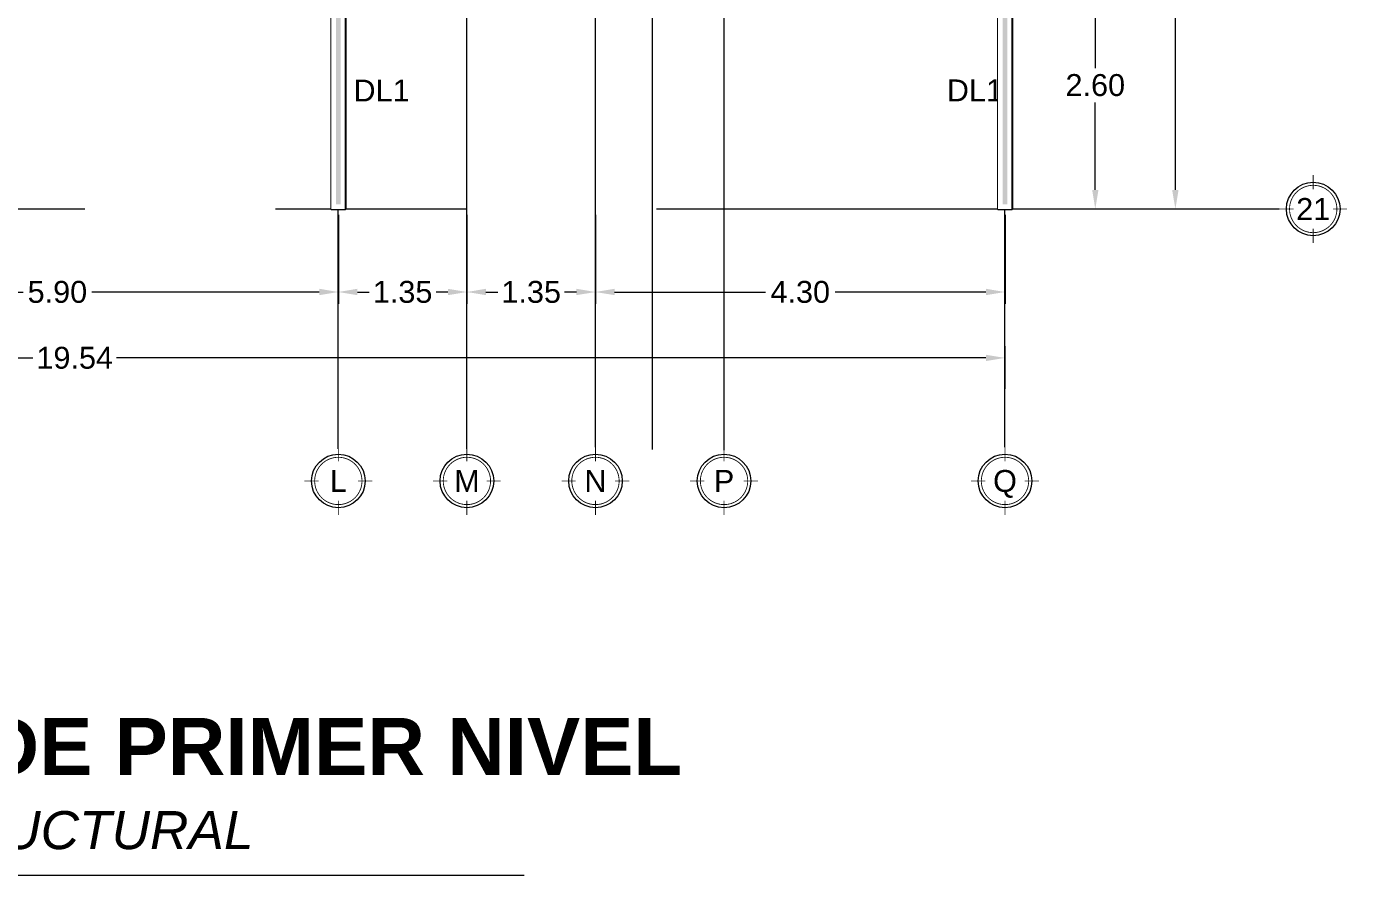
# Model space of a CAD drawing. Header units: metres. Extents: x 14 to 161, y 5 to 309.
# Drawn here: x 120.89 to 134.76, y 140.22 to 149.14 of the extents above; entities that cross this region are included whole.
import ezdxf
from ezdxf.enums import TextEntityAlignment as Align

# ---------------------------------------------------------------- set-up
doc = ezdxf.new("R2010")
doc.units = ezdxf.units.M
doc.set_wipeout_variables(frame=1)
doc.header["$PDMODE"] = 35
doc.linetypes.add('CENTRO2', pattern=[0.9, 0.6, -0.1, 0.1, -0.1])
for name, color, linetype, lineweight in [('E-Burbuja eje', 5, 'Continuous', 15), ('E-Ejes', 1, 'CENTRO2', 9), ('E-Textos', 3, 'Continuous', 15), ('E-Titulos', 4, 'Continuous', 15)]:
    doc.layers.add(name, color=color, linetype=linetype, lineweight=lineweight)
doc.layers.add('E-Cotas', color=2, linetype='Continuous')
doc.layers.add('E-Dala', color=3, linetype='Continuous')
doc.styles.add('ARIAL', font='arial.ttf')
doc.styles.add('General', font='arial.ttf', dxfattribs={"height": 2.3})
doc.styles.add('Subtitulos', font='', dxfattribs={"height": 4})
doc.styles.add('Texto_Minimo', font='arial.ttf', dxfattribs={"height": 1.8})
doc.styles.add('Titulos', font='', dxfattribs={"height": 6})
doc.styles.get('Subtitulos').set_extended_font_data('Arial', italic=True)
doc.styles.get('Titulos').set_extended_font_data('Arial', bold=True)
doc.dimstyles.new('Generales', dxfattribs={"dimscale": 0, "dimtxt": 2.3, "dimasz": 2, "dimexe": 1.25, "dimexo": 0.625, "dimtad": 0, "dimtih": 1, "dimtoh": 1, "dimzin": 1, "dimdsep": 46, "dimtxsty": 'General', "dimcen": 2, "dimclrd": 2, "dimclre": 2, "dimclrt": 3, "dimadec": 0, "dimazin": 0, "dimtfac": 1, "dimtmove": 0, "dimatfit": 3, "dimfxl": 1, "dimlwd": 13, "dimlwe": 13, "dimarcsym": 0})

# ---------------------------------------------------------------- blocks, each defined once
blk = doc.blocks.new('Titulos')
blk.add_line((49.05, -23.92), (-49.05, -23.92))
for tag, height, style, p in [('TÍTULO', 6, 'Titulos', (0, -16.93)), ('ESCALA', 1.8, 'Texto_Minimo', (-34.87, -25.79)), ('ACOTACIÓN', 1.8, 'Texto_Minimo', (34.43, -25.79))]:
    blk.add_attdef(tag, text='', height=height, dxfattribs=dict(style=style)).set_placement(p, align=Align.MIDDLE_CENTER)
blk = doc.blocks.new('*D876')
at = {"layer": 'Defpoints', "color": 0, "transparency": 16777216}
for p in [(124.168, 147.22), (125.518, 147.22), (125.518, 146.348)]:
    blk.add_point(p, dxfattribs=at)
at = {"layer": 'E-Cotas', "color": 2, "linetype": 'Continuous', "lineweight": 13, "transparency": 16777216}
for p, q in [((124.168, 147.158), (124.168, 146.223)), ((125.518, 147.158), (125.518, 146.223)), ((124.368, 146.348), (124.492, 146.348)), ((125.318, 146.348), (125.194, 146.348))]:
    blk.add_line(p, q, dxfattribs=at)
at = {"layer": 'E-Cotas', "color": 2, "transparency": 16777216}
for points in [[(124.368, 146.382), (124.368, 146.315), (124.168, 146.348)], [(125.318, 146.382), (125.318, 146.315), (125.518, 146.348)]]:
    blk.add_solid(points, dxfattribs=at)
at = {"layer": 'E-Cotas', "color": 3, "transparency": 16777216, "insert": (124.843, 146.348), "char_height": 0.23, "attachment_point": 5, "style": 'General'}
blk.add_mtext('1.35', dxfattribs=at)
blk = doc.blocks.new('*D877')
at = {"layer": 'Defpoints', "color": 0, "transparency": 16777216}
for p in [(125.518, 147.22), (126.868, 147.22), (126.868, 146.348)]:
    blk.add_point(p, dxfattribs=at)
at = {"layer": 'E-Cotas', "color": 2, "linetype": 'Continuous', "lineweight": 13, "transparency": 16777216}
for p, q in [((125.518, 147.158), (125.518, 146.223)), ((126.868, 147.158), (126.868, 146.223)), ((125.718, 146.348), (125.842, 146.348)), ((126.668, 146.348), (126.544, 146.348))]:
    blk.add_line(p, q, dxfattribs=at)
at = {"layer": 'E-Cotas', "color": 2, "transparency": 16777216}
for points in [[(125.718, 146.382), (125.718, 146.315), (125.518, 146.348)], [(126.668, 146.382), (126.668, 146.315), (126.868, 146.348)]]:
    blk.add_solid(points, dxfattribs=at)
at = {"layer": 'E-Cotas', "color": 3, "transparency": 16777216, "insert": (126.193, 146.348), "char_height": 0.23, "attachment_point": 5, "style": 'General'}
blk.add_mtext('1.35', dxfattribs=at)
blk = doc.blocks.new('*D878')
at = {"layer": 'Defpoints', "color": 0, "transparency": 16777216}
for p in [(126.868, 147.22), (131.168, 147.22), (131.168, 146.348)]:
    blk.add_point(p, dxfattribs=at)
at = {"layer": 'E-Cotas', "color": 2, "linetype": 'Continuous', "lineweight": 13, "transparency": 16777216}
for p, q in [((126.868, 147.158), (126.868, 146.223)), ((131.168, 147.158), (131.168, 146.223)), ((127.068, 146.348), (128.652, 146.348)), ((130.968, 146.348), (129.383, 146.348))]:
    blk.add_line(p, q, dxfattribs=at)
at = {"layer": 'E-Cotas', "color": 2, "transparency": 16777216}
for points in [[(127.068, 146.382), (127.068, 146.315), (126.868, 146.348)], [(130.968, 146.382), (130.968, 146.315), (131.168, 146.348)]]:
    blk.add_solid(points, dxfattribs=at)
at = {"layer": 'E-Cotas', "color": 3, "transparency": 16777216, "insert": (129.018, 146.348), "char_height": 0.23, "attachment_point": 5, "style": 'General'}
blk.add_mtext('4.30', dxfattribs=at)
blk = doc.blocks.new('*D879')
at = {"layer": 'Defpoints', "color": 0, "transparency": 16777216}
for p in [(131.168, 145.656), (111.633, 145.268), (131.168, 145.268)]:
    blk.add_point(p, dxfattribs=at)
at = {"layer": 'E-Cotas', "color": 2, "linetype": 'Continuous', "lineweight": 13, "transparency": 16777216}
for p, q in [((111.633, 145.331), (111.633, 145.781)), ((131.168, 145.331), (131.168, 145.781)), ((111.833, 145.656), (120.961, 145.656)), ((130.968, 145.656), (121.84, 145.656))]:
    blk.add_line(p, q, dxfattribs=at)
at = {"layer": 'E-Cotas', "color": 2, "transparency": 16777216}
for points in [[(111.833, 145.689), (111.833, 145.623), (111.633, 145.656)], [(130.968, 145.689), (130.968, 145.623), (131.168, 145.656)]]:
    blk.add_solid(points, dxfattribs=at)
at = {"layer": 'E-Cotas', "color": 3, "transparency": 16777216, "insert": (121.4, 145.656), "char_height": 0.23, "attachment_point": 5, "style": 'General'}
blk.add_mtext('19.54', dxfattribs=at)
blk = doc.blocks.new('*D881')
at = {"layer": 'Defpoints', "color": 0, "transparency": 16777216}
for p in [(118.268, 146.671), (124.168, 146.671), (124.168, 146.348)]:
    blk.add_point(p, dxfattribs=at)
at = {"layer": 'E-Cotas', "color": 2, "linetype": 'Continuous', "lineweight": 13, "transparency": 16777216}
for p, q in [((118.268, 146.608), (118.268, 146.223)), ((124.168, 146.608), (124.168, 146.223)), ((118.468, 146.348), (120.857, 146.348)), ((123.968, 146.348), (121.579, 146.348))]:
    blk.add_line(p, q, dxfattribs=at)
at = {"layer": 'E-Cotas', "color": 2, "transparency": 16777216}
for points in [[(118.468, 146.382), (118.468, 146.315), (118.268, 146.348)], [(123.968, 146.382), (123.968, 146.315), (124.168, 146.348)]]:
    blk.add_solid(points, dxfattribs=at)
at = {"layer": 'E-Cotas', "color": 3, "transparency": 16777216, "insert": (121.218, 146.348), "char_height": 0.23, "attachment_point": 5, "style": 'General'}
blk.add_mtext('5.90', dxfattribs=at)
blk = doc.blocks.new('*D898')
at = {"layer": 'Defpoints', "color": 0, "transparency": 16777216}
for p in [(131.168, 149.82), (132.116, 149.82), (131.168, 147.22)]:
    blk.add_point(p, dxfattribs=at)
at = {"layer": 'E-Cotas', "color": 2, "linetype": 'Continuous', "lineweight": 13, "transparency": 16777216}
for p, q in [((131.23, 149.82), (132.241, 149.82)), ((132.116, 149.62), (132.116, 148.7)), ((132.116, 147.42), (132.116, 148.34)), ((131.23, 147.22), (132.241, 147.22))]:
    blk.add_line(p, q, dxfattribs=at)
at = {"layer": 'E-Cotas', "color": 2, "transparency": 16777216}
for points in [[(132.083, 149.62), (132.149, 149.62), (132.116, 149.82)], [(132.083, 147.42), (132.149, 147.42), (132.116, 147.22)]]:
    blk.add_solid(points, dxfattribs=at)
at = {"layer": 'E-Cotas', "color": 3, "transparency": 16777216, "insert": (132.116, 148.52), "char_height": 0.23, "attachment_point": 5, "style": 'General'}
blk.add_mtext('2.60', dxfattribs=at)
blk = doc.blocks.new('*D899')
at = {"layer": 'Defpoints', "color": 0, "transparency": 16777216}
for p in [(131.168, 168.47), (132.957, 168.47), (131.168, 147.22)]:
    blk.add_point(p, dxfattribs=at)
at = {"layer": 'E-Cotas', "color": 2, "linetype": 'Continuous', "lineweight": 13, "transparency": 16777216}
for p, q in [((131.23, 168.47), (133.082, 168.47)), ((132.957, 168.27), (132.957, 156.894)), ((132.957, 147.42), (132.957, 156.534)), ((131.23, 147.22), (133.082, 147.22))]:
    blk.add_line(p, q, dxfattribs=at)
at = {"layer": 'E-Cotas', "color": 2, "transparency": 16777216}
for points in [[(132.923, 168.27), (132.99, 168.27), (132.957, 168.47)], [(132.923, 147.42), (132.99, 147.42), (132.957, 147.22)]]:
    blk.add_solid(points, dxfattribs=at)
at = {"layer": 'E-Cotas', "color": 3, "transparency": 16777216, "insert": (132.957, 156.714), "char_height": 0.23, "attachment_point": 5, "style": 'General'}
blk.add_mtext('21.25', dxfattribs=at)
blk = doc.blocks.new('k-burb-colmn')
at = {"const_width": 0.00024}
for points in [[(0, 0.0055), (0, 0.0095)], [(0, 0.0055), (0, 0.0095)], [(-0.0055, 0), (-0.0095, 0)], [(-0.0055, 0), (-0.0095, 0)], [(0.0055, 0), (0.0095, 0)], [(0.0055, 0), (0.0095, 0)], [(0, -0.0055), (0, -0.0095)], [(0, -0.0055), (0, -0.0095)]]:
    blk.add_lwpolyline(points, dxfattribs=at)
blk.add_lwpolyline([(-0.00663, 0, 1), (0.00663, 0, 1)], format="xyb", close=True, dxfattribs=at)
blk.add_lwpolyline([(-0.00663, 0, 1), (0.00663, 0, 1)], format="xyb", close=True, dxfattribs=at)
at = {"linetype": 'Continuous'}
blk.add_circle((0, 0), 0.0075, dxfattribs=at)
blk.add_circle((0, 0), 0.0075, dxfattribs=at)
at = {"color": 2, "style": 'ARIAL'}
blk.add_attdef('NUM', text='', height=0.023, dxfattribs=at).set_placement((0.00124, 0.00008), align=Align.MIDDLE_CENTER)
blk = doc.blocks.new('*U775')
for points in [[(-0.71, -0.075), (7.865, -0.075), (7.865, 0.075), (-0.71, 0.075)], [(-0.66, -0.025), (7.815, -0.025), (7.815, 0.025), (-0.66, 0.025)]]:
    blk.add_lwpolyline(points, close=True)
blk.add_wipeout([(-0.71, -0.075), (7.865, -0.075), (7.865, 0.075), (-0.71, 0.075)])
at = {"linetype": 'ByBlock'}
h = blk.add_hatch(color=256, dxfattribs=at)
h.dxf.hatch_style = 1
h.paths.add_polyline_path([(7.815, -0.025), (7.815, 0.025), (-0.66, 0.025), (-0.66, -0.025)])
blk.add_line((-0.71, 0.075), (7.865, 0.075))
blk = doc.blocks.new('*U803')
for points in [[(-0.635, -0.075), (7.94, -0.075), (7.94, 0.075), (-0.635, 0.075)], [(-0.585, -0.025), (7.89, -0.025), (7.89, 0.025), (-0.585, 0.025)]]:
    blk.add_lwpolyline(points, close=True)
blk.add_wipeout([(-0.635, -0.075), (7.94, -0.075), (7.94, 0.075), (-0.635, 0.075)])
at = {"linetype": 'ByBlock'}
h = blk.add_hatch(color=256, dxfattribs=at)
h.dxf.hatch_style = 1
h.paths.add_polyline_path([(7.89, -0.025), (7.89, 0.025), (-0.585, 0.025), (-0.585, -0.025)])
blk.add_line((-0.635, 0.075), (7.94, 0.075))

msp = doc.modelspace()

# ---------------------------------------------------------------- linework, layer by layer
at = {"layer": 'E-Ejes', "ltscale": 20}
for points in [[(127.46791, 144.69271), (127.46791, 155.07007)], [(125.51791, 144.69951), (125.51791, 153.72007)], [(126.86791, 144.72007), (126.86791, 149.82007)], [(128.21791, 144.68644), (128.21791, 149.82007)], [(109.50792, 147.22007), (134.04795, 147.22007)], [(124.16791, 144.69951), (124.16791, 147.22007)], [(131.16791, 144.72007), (131.16791, 147.22007)]]:
    msp.add_lwpolyline(points, dxfattribs=at)

# ---------------------------------------------------------------- block references
at = {"layer": 'E-Burbuja eje', "linetype": 'ByBlock'}
ref = msp.add_blockref('k-burb-colmn', (134.4042, 147.22007), dxfattribs=dict(at, xscale=37.49999999999999, yscale=37.49999999999999, zscale=37.49999999999999))
ref.add_attrib('NUM', '21', dxfattribs={"layer": '0', "color": 2, "height": 0.23, "style": 'ARIAL'}).set_placement((134.4042, 147.22007), align=Align.MIDDLE_CENTER)
ref = msp.add_blockref('k-burb-colmn', (124.16791, 144.36382), dxfattribs=dict(at, xscale=37.49999999999999, yscale=37.49999999999999, zscale=37.49999999999999))
ref.add_attrib('NUM', 'L', dxfattribs={"layer": '0', "color": 2, "height": 0.23, "style": 'ARIAL'}).set_placement((124.16791, 144.36382), align=Align.MIDDLE_CENTER)
ref = msp.add_blockref('k-burb-colmn', (125.51791, 144.36382), dxfattribs=dict(at, xscale=37.49999999999999, yscale=37.49999999999999, zscale=37.49999999999999))
ref.add_attrib('NUM', 'M', dxfattribs={"layer": '0', "color": 2, "height": 0.23, "style": 'ARIAL'}).set_placement((125.51791, 144.36382), align=Align.MIDDLE_CENTER)
ref = msp.add_blockref('k-burb-colmn', (126.86791, 144.36382), dxfattribs=dict(at, xscale=37.49999999999999, yscale=37.49999999999999, zscale=37.49999999999999))
ref.add_attrib('NUM', 'N', dxfattribs={"layer": '0', "color": 2, "height": 0.23, "style": 'ARIAL'}).set_placement((126.86791, 144.36382), align=Align.MIDDLE_CENTER)
ref = msp.add_blockref('k-burb-colmn', (128.21791, 144.36382), dxfattribs=dict(at, xscale=37.49999999999999, yscale=37.49999999999999, zscale=37.49999999999999))
ref.add_attrib('NUM', 'P', dxfattribs={"layer": '0', "color": 2, "height": 0.23, "style": 'ARIAL'}).set_placement((128.21791, 144.36382), align=Align.MIDDLE_CENTER)
ref = msp.add_blockref('k-burb-colmn', (131.16791, 144.36382), dxfattribs=dict(at, xscale=37.49999999999999, yscale=37.49999999999999, zscale=37.49999999999999))
ref.add_attrib('NUM', 'Q', dxfattribs={"layer": '0', "color": 2, "height": 0.23, "style": 'ARIAL'}).set_placement((131.16791, 144.36382), align=Align.MIDDLE_CENTER)
at = {"layer": 'E-Titulos', "color": 4, "ltscale": 0.5}
ref = msp.add_blockref('Titulos', (121.21267, 142.61147), dxfattribs=dict(at, xscale=0.1, yscale=0.1, zscale=0.1))
ref.add_attrib('SUBTÍTULO', 'ESTRUCTURAL', dxfattribs={"layer": '0', "ltscale": 0.5, "height": 0.4, "style": 'Subtitulos'}).set_placement((121.21267, 140.69673), align=Align.MIDDLE_CENTER)
ref.add_attrib('TÍTULO', 'ENTREPISO 2 DE PRIMER NIVEL', dxfattribs={"layer": '0', "ltscale": 0.5, "height": 0.6, "style": 'Titulos'}).set_placement((121.21267, 141.57481), align=Align.MIDDLE_CENTER)

# ---------------------------------------------------------------- texts
at = {"layer": 'E-Textos', "ltscale": 0.5, "char_height": 0.23, "width": 0.316244, "attachment_point": 1, "style": 'General'}
for insert in [(124.32691, 148.57897), (130.55698, 148.58063)]:
    msp.add_mtext('DL1', dxfattribs=dict(at, insert=insert))

# ---------------------------------------------------------------- dimensions: what is measured, and where the dimension line sits
at = {"layer": 'E-Cotas'}
dim = msp.add_linear_dim(base=(132.95677, 168.47006), p1=(131.16791, 147.22007), p2=(131.16791, 168.47006), angle=90, dimstyle='Generales', override={"dimscale": 0, "dimtix": 1, "dimtofl": 1, "dimtmove": 0, "dimatfit": 3}, dxfattribs=at)
dim.commit()
dim.dimension.update_dxf_attribs({"geometry": '*D899', "text_midpoint": (132.95677, 156.71422), "dimtype": 160})
dim = msp.add_linear_dim(base=(132.11607, 149.82007), p1=(131.16791, 147.22007), p2=(131.16791, 149.82007), angle=90, dimstyle='Generales', override={"dimscale": 0, "dimtix": 1, "dimtofl": 1, "dimtmove": 0, "dimatfit": 3}, dxfattribs=at)
dim.commit()
dim.dimension.update_dxf_attribs({"geometry": '*D898', "text_midpoint": (132.11607, 148.52007)})
for base, p1, p2, picture, middle in [((125.51791, 146.3484), (124.16791, 147.22007), (125.51791, 147.22007), '*D876', (124.84291, 146.3484)), ((126.86791, 146.3484), (125.51791, 147.22007), (126.86791, 147.22007), '*D877', (126.19291, 146.3484)), ((131.16791, 146.3484), (126.86791, 147.22007), (131.16791, 147.22007), '*D878', (129.01791, 146.3484)), ((124.16791, 146.3484), (118.26791, 146.67073), (124.16791, 146.67073), '*D881', (121.21791, 146.3484))]:
    dim = msp.add_linear_dim(base=base, p1=p1, p2=p2, dimstyle='Generales', override={"dimscale": 0, "dimtix": 1, "dimtofl": 1, "dimtmove": 0, "dimatfit": 3}, dxfattribs=at)
    dim.commit()
    dim.dimension.update_dxf_attribs({"geometry": picture, "text_midpoint": middle})
dim = msp.add_linear_dim(base=(131.1679077026, 145.6558842826), p1=(111.6329077026, 145.2682090239), p2=(131.1679077026, 145.2682090239), dimstyle='Generales', override={"dimscale": 0, "dimtix": 1, "dimtofl": 1, "dimtmove": 0, "dimatfit": 3}, dxfattribs=at)
dim.commit()
dim.dimension.update_dxf_attribs({"geometry": '*D879', "text_midpoint": (121.4004077026, 145.6558842826), "dimtype": 160})

# ---------------------------------------------------------------- next in the draw order: block references
at = {"layer": 'E-Dala', "rotation": 270}
for name, p in [('*U803', (124.16791, 155.15959)), ('*U775', (131.16791, 155.08459))]:
    msp.add_blockref(name, p, dxfattribs=at)

doc.saveas('drawing.dxf')
